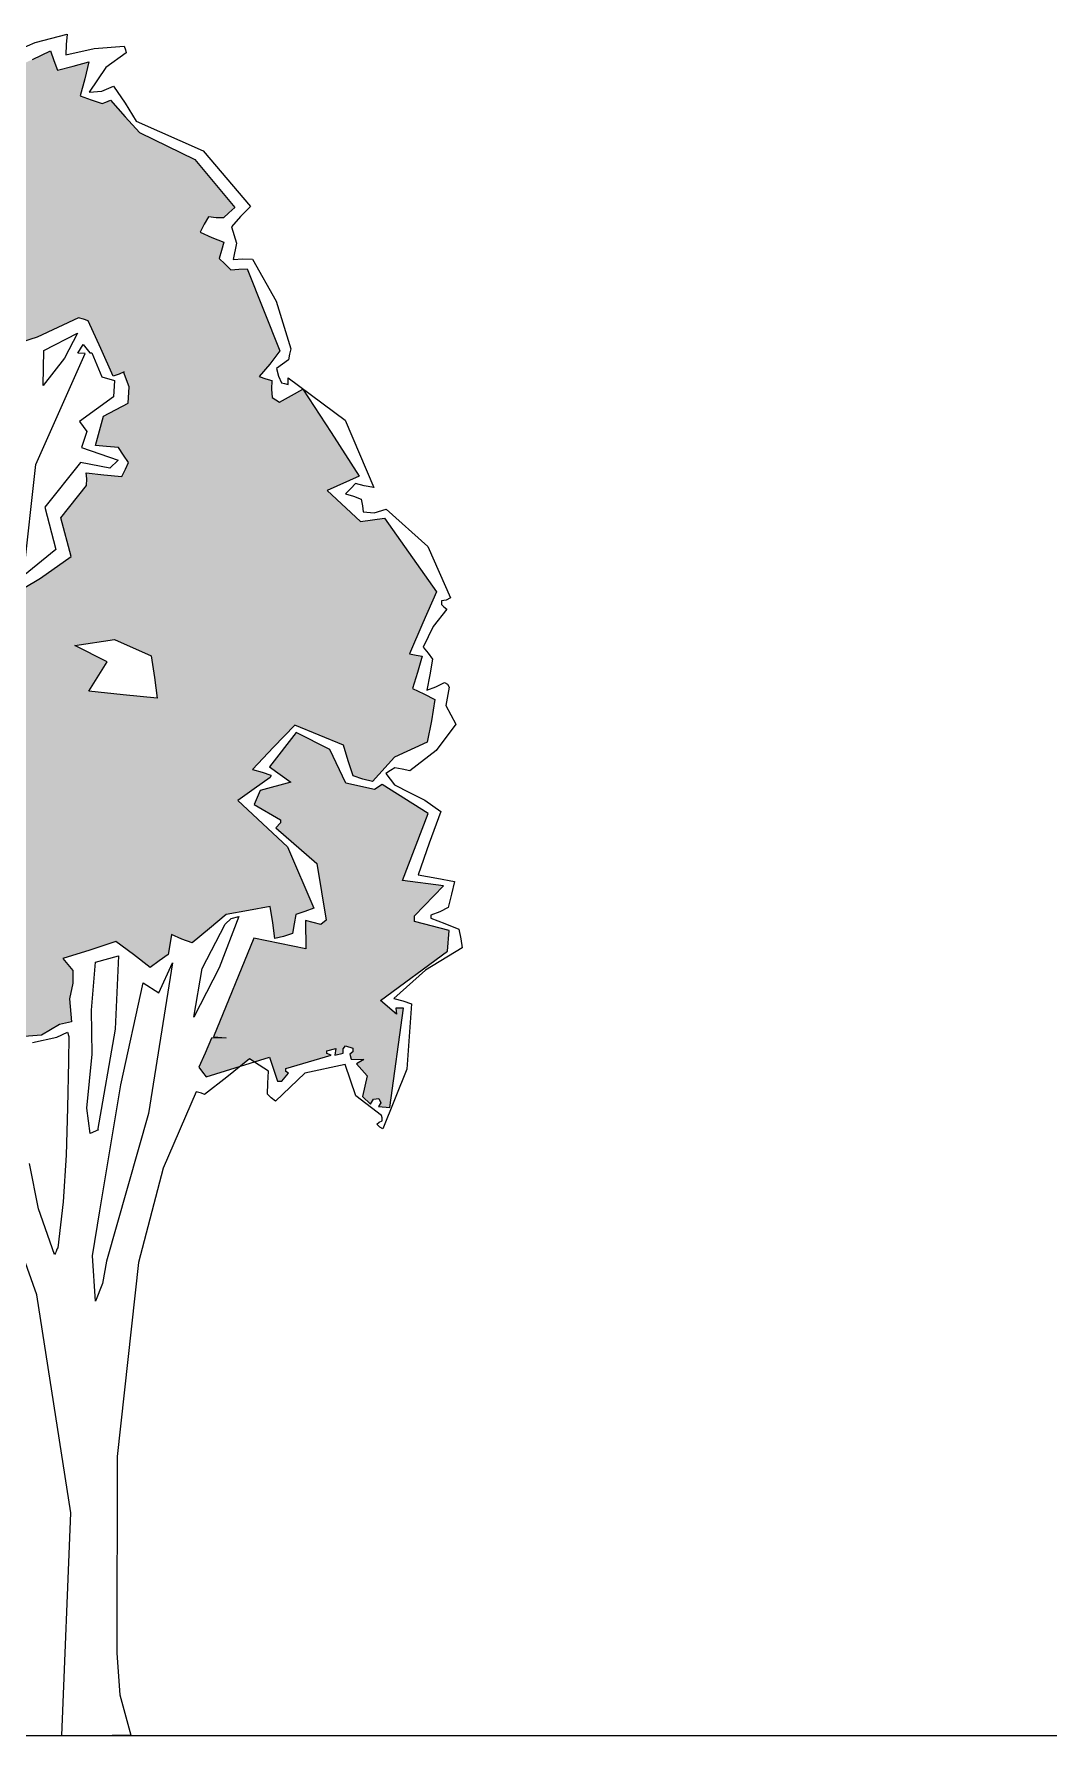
# Model space of a CAD drawing. Extents: x 9483 to 67306, y -5730 to 5191.
# Drawn here: x 25886 to 26311, y -1896 to -1188 of the extents above; entities that cross this region are included whole.
import ezdxf

# ---------------------------------------------------------------- set-up
doc = ezdxf.new("R2010")
doc.units = 0
doc.header["$MEASUREMENT"] = 0
doc.layers.get('0').update_dxf_attribs({"linetype": 'CONTINUOUS'})
doc.layers.add('duvar', color=3, linetype='CONTINUOUS')
doc.layers.add('yazı', color=6, linetype='CONTINUOUS')

msp = doc.modelspace()

# ---------------------------------------------------------------- hatches: boundary and pattern name
at = {"layer": 'yazı'}
h = msp.add_hatch(color=256, dxfattribs=at)
h.set_gradient(color1=(38, 153, 0), color2=(228, 255, 219), one_color=1, tint=0.93, name='CYLINDER')
h.paths.add_polyline_path([(26007.64542, -1378.30252), (26021.02225, -1372.36246), (26009.29989, -1354.25453), (25997.57753, -1336.1466), (25992.90029, -1338.84306), (25987.91448, -1341.53414), (25986.38772, -1340.58145), (25984.86096, -1339.62877), (25984.61162, -1336.22896), (25984.67626, -1332.52596), (25982.21836, -1331.8657), (25979.45727, -1330.89147), (25983.86901, -1325.72095), (25987.97755, -1320.23647), (25981.17637, -1303.14048), (25974.3752, -1286.04448), (25970.97539, -1286.29382), (25967.57558, -1286.54315), (25965.15, -1284.03139), (25962.71904, -1281.82821), (25963.70404, -1278.44995), (25964.68904, -1275.07169), (25959.78402, -1273.134), (25954.88438, -1270.88773), (25956.48655, -1267.52024), (25958.39191, -1264.46672), (25961.47237, -1264.82917), (25964.5582, -1264.88303), (25966.75599, -1262.76065), (25969.26237, -1260.64366), (25952.63499, -1240.59805), (25929.67973, -1229.39364), (25923.62116, -1222.80565), (25917.56799, -1215.90908), (25915.70033, -1216.80251), (25914.14664, -1217.39275), (25909.54481, -1215.76904), (25904.94299, -1214.14532), (25906.91837, -1207.08021), (25908.58518, -1200.00972), (25902.0726, -1201.74811), (25895.56002, -1203.4865), (25894.08713, -1199.44798), (25892.61423, -1195.40946), (25885.14358, -1198.98319), (25877.67294, -1202.55692), (25878.52867, -1206.58467), (25879.0812, -1210.29845), (25879.69298, -1210.6178), (25880.31015, -1210.62858), (25881.39366, -1219.29047), (25882.47718, -1227.95236), (25879.99774, -1228.52644), (25877.82688, -1229.1059), (25874.77875, -1226.89195), (25872.03381, -1224.99197), (25869.20808, -1227.72075), (25866.07376, -1230.44414), (25854.04438, -1229.92548), (25842.00962, -1229.71542), (25845.32324, -1234.40342), (25848.3229, -1239.39463), (25846.72612, -1242.45353), (25845.12933, -1245.51244), (25847.85811, -1248.33817), (25850.89547, -1251.16929), (25845.87733, -1255.71186), (25841.1624, -1260.56841), (25835.67252, -1256.76845), (25830.48585, -1253.28246), (25820.85129, -1274.72173), (25810.91354, -1295.84704), (25811.21673, -1296.16101), (25811.82852, -1296.48036), (25817.76163, -1292.57112), (25824.00333, -1288.66725), (25824.84828, -1293.31217), (25825.69324, -1297.95708), (25833.50479, -1292.53724), (25842.15591, -1292.07089), (25843.66112, -1294.2579), (25845.47492, -1296.45031), (25846.2052, -1289.98082), (25843.22709, -1283.75528), (25852.76626, -1285.46518), (25862.00222, -1286.8611), (25866.03692, -1303.29145), (25869.75765, -1320.025), (25887.14068, -1314.46354), (25904.25822, -1306.42803), (25906.40753, -1307.0829), (25908.24826, -1307.73239), (25913.60347, -1319.24694), (25918.6501, -1330.75611), (25921.13493, -1329.87345), (25923.04578, -1329.0937), (25925.36354, -1335.19478), (25924.93645, -1341.97824), (25914.65624, -1347.355), (25911.35494, -1359.64449), (25915.97831, -1360.03386), (25920.91027, -1360.42863), (25923.01649, -1363.55217), (25925.12271, -1366.67571), (25923.8399, -1369.43142), (25922.24312, -1372.49033), (25914.84788, -1371.74389), (25907.45264, -1370.99745), (25907.71814, -1373.47151), (25907.66966, -1376.24876), (25896.94081, -1389.64331), (25901.28948, -1405.77046), (25888.47595, -1414.80713), (25874.75284, -1422.9019), (25874.73129, -1424.13623), (25874.40116, -1425.36518), (25873.15605, -1425.9608), (25871.60236, -1426.55104), (25867.98015, -1421.85765), (25862.76654, -1419.91458), (25862.63189, -1427.62917), (25862.8112, -1435.04057), (25852.92036, -1435.79396), (25842.72093, -1436.54196), (25840.19301, -1439.89329), (25837.66509, -1443.24462), (25841.60822, -1464.92089), (25840.60324, -1487.12815), (25836.26691, -1487.97849), (25832.23916, -1488.83422), (25828.34607, -1481.97536), (25824.75618, -1475.43046), (25818.5845, -1475.32273), (25812.41282, -1475.21501), (25809.38624, -1471.76672), (25806.05645, -1468.00447), (25807.35004, -1464.63159), (25808.94682, -1461.57268), (25801.90326, -1458.36296), (25794.45954, -1460.39378), (25792.46261, -1468.69322), (25788.31636, -1476.33779), (25777.17502, -1477.99538), (25766.04985, -1478.72723), (25763.97594, -1473.75218), (25760.96013, -1469.68673), (25755.68727, -1471.13808), (25750.4198, -1472.28085), (25748.4121, -1481.19746), (25746.71836, -1489.81087), (25725.94629, -1495.0045), (25713.30669, -1511.76115), (25719.21287, -1509.39482), (25724.80509, -1507.33169), (25726.3103, -1509.51871), (25727.50155, -1512.00892), (25726.56502, -1512.60993), (25725.62311, -1513.51952), (25725.56925, -1516.60536), (25725.82397, -1519.69658), (25729.49466, -1521.61272), (25732.85137, -1523.83206), (25728.72667, -1530.2423), (25724.288, -1536.95573), (25725.41461, -1543.14895), (25726.23263, -1549.33679), (25731.4193, -1552.82278), (25736.30278, -1555.9948), (25737.8834, -1553.86164), (25739.46941, -1551.4199), (25746.17746, -1556.16716), (25751.31027, -1562.73899), (25749.13403, -1563.62703), (25747.26098, -1564.82905), (25751.16484, -1571.07075), (25757.87828, -1575.50942), (25772.26165, -1564.95676), (25784.10634, -1558.3726), (25789.05289, -1540.24695), (25798.59588, -1524.0536), (25805.05459, -1525.40105), (25811.1724, -1528.59461), (25804.18426, -1539.89371), (25799.94645, -1552.78421), (25801.44628, -1555.27981), (25802.32355, -1558.07323), (25801.38703, -1558.67423), (25800.13653, -1559.57844), (25800.716, -1561.7493), (25802.2266, -1563.62773), (25797.50089, -1569.10145), (25793.69015, -1575.20849), (25797.99955, -1575.90106), (25802.3305, -1575.3593), (25807.10086, -1585.01158), (25814.984, -1593.17481), (25836.5025, -1580.58595), (25860.30116, -1578.84061), (25857.99025, -1587.44325), (25855.98793, -1596.05128), (25861.86718, -1595.22787), (25868.04963, -1594.71843), (25869.81495, -1599.68808), (25871.57489, -1604.96633), (25873.11242, -1605.30184), (25874.33598, -1605.94055), (25881.75277, -1605.45266), (25888.86097, -1604.95938), (25896.34777, -1600.45989), (25901.30666, -1599.31174), (25900.54788, -1589.72948), (25901.89533, -1583.27077), (25901.9869, -1578.02485), (25897.75291, -1573.0121), (25908.92656, -1569.503), (25919.79163, -1565.98852), (25927.10607, -1571.36371), (25934.11193, -1576.73352), (25937.86341, -1574.02091), (25941.6149, -1571.30829), (25942.30209, -1567.30747), (25942.99466, -1562.99807), (25947.28252, -1564.92498), (25951.57576, -1566.54331), (25958.78091, -1560.49552), (25965.6721, -1554.75093), (25974.96193, -1553.06102), (25983.94318, -1551.36572), (25985.05901, -1558.17611), (25985.87165, -1564.67253), (25989.59081, -1563.81141), (25993.31536, -1562.64171), (25994.00255, -1558.64089), (25994.68974, -1554.64008), (25998.41429, -1553.47038), (26002.14423, -1551.9921), (25991.16831, -1526.48893), (25970.51318, -1507.29905), (25977.38821, -1502.48021), (25983.95465, -1497.65598), (25984.27401, -1497.0442), (25984.27939, -1496.73562), (25980.59793, -1495.43665), (25976.6025, -1494.44087), (25985.40982, -1485.02559), (25994.21176, -1475.9189), (26004.325, -1480.10824), (26014.43824, -1484.29757), (26016.48522, -1490.81554), (26018.53758, -1497.02492), (26022.52762, -1498.32928), (26026.52305, -1499.32505), (26035.64973, -1489.29799), (26049.34053, -1483.05473), (26051.03965, -1474.13273), (26052.43019, -1465.20535), (26047.83914, -1462.96447), (26043.24809, -1460.72358), (26045.21809, -1453.96706), (26047.18809, -1447.21053), (26044.72481, -1446.85886), (26041.95833, -1446.19321), (26047.43048, -1433.32426), (26053.21121, -1420.4607), (26031.52104, -1389.83167), (26021.61943, -1391.20223)])
h.paths.add_polyline_path([(25934.5227, -1447.09602), (25935.90941, -1456.07188), (25936.99293, -1464.73377), (25922.81962, -1463.25166), (25908.64631, -1461.76956), (25916.26778, -1449.55548), (25902.8032, -1442.83822), (25919.20662, -1440.34644)], flags=16)
h = msp.add_hatch(color=256, dxfattribs=at)
h.set_gradient(color1=(38, 153, 0), color2=(228, 255, 219), one_color=1, tint=0.93, name='CYLINDER')
h.paths.add_polyline_path([(26057.70165, -1569.93913), (26058.46963, -1561.30956), (26044.02544, -1557.66198), (26044.06853, -1555.19331), (26056.01556, -1542.74606), (26039.07577, -1540.59831), (26049.74919, -1512.69493), (26030.51309, -1500.62941), (26027.38955, -1502.73563), (26015.39788, -1500.05689), (26008.85142, -1486.05212), (25994.77506, -1479.01551), (25983.72147, -1493.33042), (25992.56268, -1499.6583), (25979.84611, -1503.14047), (25977.27509, -1508.96047), (25988.27638, -1515.32605), (25988.25484, -1516.56039), (25986.36563, -1518.68816), (26003.39316, -1533.49323), (26007.30397, -1557.02101), (26005.11157, -1558.8348), (25998.65824, -1557.17877), (25998.76214, -1568.91034), (25977.2313, -1564.52171), (25960.46318, -1605.59184), (25965.70371, -1605.992), (25959.52665, -1606.19285), (25956.95025, -1612.32144), (25954.37924, -1618.14144), (25955.88446, -1620.32846), (25957.39506, -1622.20689), (25971.76573, -1617.74949), (25975.42758, -1614.8047), (25977.332, -1616.02299), (25983.7755, -1614.02438), (25986.99756, -1623.95832), (25988.84906, -1623.99063), (25991.68556, -1620.64469), (25990.462, -1620.00598), (25990.48355, -1618.77164), (26009.4095, -1613.23712), (26007.56877, -1612.58763), (26007.59031, -1611.3533), (26011.30948, -1610.49218), (26010.95242, -1613.26405), (26014.363, -1612.39755), (26014.39531, -1610.54604), (26015.34261, -1609.32787), (26018.41229, -1610.30748), (26018.38536, -1611.8504), (26017.13486, -1612.75461), (26017.71433, -1614.92547), (26022.96025, -1615.01703), (26019.8421, -1616.81467), (26024.38467, -1621.83281), (26022.38235, -1630.44084), (26025.72291, -1633.58592), (26026.99495, -1631.44738), (26029.16042, -1631.1765), (26030.05385, -1633.04417), (26029.10117, -1634.57093), (26033.72454, -1634.96031), (26039.38365, -1593.69626), (26036.29781, -1593.6424), (26036.56331, -1596.11645), (26029.87142, -1590.44345)])

# ---------------------------------------------------------------- linework, layer by layer
at = {"color": 27, "lineweight": 0}
for p, q in [((25889.82098, -1320.06653), (25903.83652, -1312.9029)), ((25903.83652, -1312.9029), (25898.40746, -1323.30318)), ((25886.52281, -1367.54534), (25907.08551, -1321.29392)), ((25889.56782, -1334.56997), (25889.82098, -1320.06653)), ((25898.40746, -1323.30318), (25889.56782, -1334.56997)), ((25903.99967, -1321.24005), (25906.2244, -1317.57475)), ((25907.08551, -1321.29392), (25903.99967, -1321.24005)), ((25906.2244, -1317.57475), (25908.9424, -1321.01765)), ((25908.9424, -1321.01765), (25909.86815, -1321.03381)), ((25909.86815, -1321.03381), (25914.01596, -1330.9839)), ((25914.01596, -1330.9839), (25919.23495, -1332.61839)), ((25925.36354, -1335.19478), (25923.00259, -1328.98002)), ((25919.23495, -1332.61839), (25918.80787, -1339.40184)), ((25924.93645, -1341.97824), (25925.36354, -1335.19478)), ((25918.80787, -1339.40184), (25904.73846, -1349.65131)), ((25914.65624, -1347.355), (25924.93645, -1341.97824)), ((25904.73846, -1349.65131), (25907.75428, -1353.71676)), ((25911.35494, -1359.64449), (25914.65624, -1347.355)), ((25907.75428, -1353.71676), (25905.47569, -1360.4679)), ((25915.97831, -1360.03386), (25911.35494, -1359.64449)), ((25920.91027, -1360.42863), (25915.97831, -1360.03386)), ((25923.01649, -1363.55217), (25920.91027, -1360.42863)), ((25881.39468, -1413.7575), (25886.52281, -1367.54534)), ((25890.22738, -1385.20464), (25894.8577, -1402.88009)), ((25894.8577, -1402.88009), (25881.39468, -1413.7575)), ((25874.75284, -1422.9019), (25888.47595, -1414.80713)), ((25970.90725, -1555.45966), (25962.81561, -1576.92587)), ((25965.29349, -1558.75713), (25967.80525, -1556.33155)), ((25967.80525, -1556.33155), (25970.90725, -1555.45966)), ((25955.7128, -1577.11057), (25965.29349, -1558.75713)), ((25909.7246, -1594.51983), (25911.30905, -1574.48343)), ((25911.30905, -1574.48343), (25920.92362, -1571.87315)), ((25920.92362, -1571.87315), (25919.46462, -1602.40679)), ((25943.40715, -1574.73503), (25933.3594, -1637.52991)), ((25937.6318, -1587.29001), (25943.40715, -1574.73503)), ((25962.81561, -1576.92587), (25952.27146, -1597.42323)), ((25952.27146, -1597.42323), (25955.7128, -1577.11057)), ((25921.8379, -1625.59905), (25931.22156, -1583.16531)), ((25931.22156, -1583.16531), (25937.6318, -1587.29001)), ((25910.02397, -1612.73705), (25909.7246, -1594.51983)), ((25885.1041, -1607.98058), (25895.33045, -1605.68966)), ((25895.33045, -1605.68966), (25899.68833, -1603.60498)), ((25899.68833, -1603.60498), (25900.27318, -1605.46726)), ((25900.27318, -1605.46726), (25900.09543, -1615.65052)), ((25919.46462, -1602.40679), (25912.24643, -1644.56965)), ((25907.77927, -1635.23134), (25910.02397, -1612.73705)), ((25900.09543, -1615.65052), (25899.75609, -1635.0913)), ((25913.20763, -1677.92363), (25921.8379, -1625.59905)), ((25899.75609, -1635.0913), (25899.10278, -1654.83527)), ((25909.13905, -1645.75012), (25907.77927, -1635.23134)), ((25933.3594, -1637.52991), (25915.92719, -1698.96119)), ((25912.5604, -1644.26646), (25909.13905, -1645.75012)), ((25899.10278, -1654.83527), (25897.83769, -1674.25989)), ((25887.60056, -1677.16798), (25883.91754, -1658.27435)), ((25894.36942, -1696.11548), (25887.60056, -1677.16798)), ((25897.83769, -1674.25989), (25895.65223, -1693.35977)), ((25910.10181, -1696.69877), (25913.20763, -1677.92363)), ((25894.68878, -1695.5037), (25894.36942, -1696.11548)), ((25895.00813, -1694.89192), (25894.68878, -1695.5037)), ((25895.33288, -1693.97155), (25895.00813, -1694.89192)), ((25895.65223, -1693.35977), (25895.33288, -1693.97155)), ((25911.31616, -1715.54931), (25910.10181, -1696.69877)), ((25915.92719, -1698.96119), (25914.22268, -1708.19177)), ((25914.22268, -1708.19177), (25911.31616, -1715.54931))]:
    msp.add_line(p, q, dxfattribs=at)
at = {"layer": 'duvar', "color": 27, "lineweight": 0}
for p, q in [((25886.19322, -1191.90192), (25899.52696, -1188.43053)), ((25899.52696, -1188.43053), (25899.14297, -1192.74531)), ((25873.43895, -1197.54417), (25886.19322, -1191.90192)), ((25885.14358, -1198.98319), (25892.61423, -1195.40946)), ((25892.61423, -1195.40946), (25894.08713, -1199.44798)), ((25899.14297, -1192.74531), (25899.06756, -1197.06549)), ((25899.06756, -1197.06549), (25910.84222, -1194.49291)), ((25910.84222, -1194.49291), (25923.20712, -1193.47403)), ((25924.08439, -1196.26745), (25915.6449, -1202.29369)), ((25923.20712, -1193.47403), (25923.79735, -1195.02773)), ((25923.79735, -1195.02773), (25924.08439, -1196.26745)), ((25894.08713, -1199.44798), (25895.56002, -1203.4865)), ((25895.56002, -1203.4865), (25902.0726, -1201.74811)), ((25902.0726, -1201.74811), (25908.58518, -1200.00972)), ((25908.58518, -1200.00972), (25906.91837, -1207.08021)), ((25915.6449, -1202.29369), (25908.67292, -1212.66704)), ((25906.91837, -1207.08021), (25904.94299, -1214.14532)), ((25913.92962, -1212.14144), (25918.90466, -1210.06754)), ((25918.90466, -1210.06754), (25923.71812, -1217.25114)), ((25904.94299, -1214.14532), (25909.54481, -1215.76904)), ((25908.67292, -1212.66704), (25913.92962, -1212.14144)), ((25909.54481, -1215.76904), (25914.14664, -1217.39275)), ((25914.14664, -1217.39275), (25915.70033, -1216.80251)), ((25915.70033, -1216.80251), (25917.56799, -1215.90908)), ((25917.56799, -1215.90908), (25923.62116, -1222.80565)), ((25923.71812, -1217.25114), (25928.2176, -1224.73795)), ((25923.62116, -1222.80565), (25929.67973, -1229.39364)), ((25928.2176, -1224.73795), (25956.09405, -1236.95429)), ((25929.67973, -1229.39364), (25952.63499, -1240.59805)), ((25956.09405, -1236.95429), (25975.7534, -1260.1396)), ((25952.63499, -1240.59805), (25969.26237, -1260.64366)), ((25975.7534, -1260.1396), (25971.6664, -1264.38975)), ((25958.39191, -1264.46672), (25956.48655, -1267.52024)), ((25961.47237, -1264.82917), (25958.39191, -1264.46672)), ((25964.5582, -1264.88303), (25961.47237, -1264.82917)), ((25966.75599, -1262.76065), (25964.5582, -1264.88303)), ((25969.26237, -1260.64366), (25966.75599, -1262.76065)), ((25971.6664, -1264.38975), (25967.88799, -1268.64529)), ((25956.48655, -1267.52024), (25954.88438, -1270.88773)), ((25954.88438, -1270.88773), (25959.78402, -1273.134)), ((25959.78402, -1273.134), (25964.68904, -1275.07169)), ((25967.88799, -1268.64529), (25969.92958, -1275.47184)), ((25963.70404, -1278.44995), (25962.71904, -1281.82821)), ((25964.68904, -1275.07169), (25963.70404, -1278.44995)), ((25969.92958, -1275.47184), (25968.57674, -1282.23914)), ((25962.71904, -1281.82821), (25965.15, -1284.03139)), ((25965.15, -1284.03139), (25967.57558, -1286.54315)), ((25967.57558, -1286.54315), (25970.97539, -1286.29382)), ((25968.57674, -1282.23914), (25972.59372, -1282.00057)), ((25970.97539, -1286.29382), (25974.3752, -1286.04448)), ((25972.59372, -1282.00057), (25976.60531, -1282.0706)), ((25974.3752, -1286.04448), (25981.17637, -1303.14048)), ((25976.60531, -1282.0706), (25986.48693, -1299.52904)), ((25986.48693, -1299.52904), (25992.62247, -1319.39151)), ((25904.25822, -1306.42803), (25887.14068, -1314.46354)), ((25906.40753, -1307.0829), (25904.25822, -1306.42803)), ((25908.24826, -1307.73239), (25906.40753, -1307.0829)), ((25913.60347, -1319.24694), (25908.24826, -1307.73239)), ((25981.17637, -1303.14048), (25987.97755, -1320.23647)), ((25887.14068, -1314.46354), (25869.75765, -1320.025)), ((25918.6501, -1330.75611), (25913.60347, -1319.24694)), ((25987.97755, -1320.23647), (25983.86901, -1325.72095)), ((25991.9676, -1321.54083), (25991.61592, -1324.00411)), ((25992.62247, -1319.39151), (25991.9676, -1321.54083)), ((25921.13493, -1329.87345), (25918.6501, -1330.75611)), ((25923.31118, -1328.9854), (25921.13493, -1329.87345)), ((25983.86901, -1325.72095), (25979.45727, -1330.89147)), ((25979.45727, -1330.89147), (25982.21836, -1331.8657)), ((25989.11493, -1325.81252), (25986.61394, -1327.62093)), ((25986.61394, -1327.62093), (25987.48583, -1330.72293)), ((25987.48583, -1330.72293), (25988.67169, -1333.52173)), ((25991.61592, -1324.00411), (25989.11493, -1325.81252)), ((25982.21836, -1331.8657), (25984.67626, -1332.52596)), ((25984.67626, -1332.52596), (25984.61162, -1336.22896)), ((25984.61162, -1336.22896), (25984.86096, -1339.62877)), ((25988.67169, -1333.52173), (25989.90064, -1333.85186)), ((25989.90064, -1333.85186), (25991.43817, -1334.18738)), ((25991.43817, -1334.18738), (25991.45972, -1332.95304)), ((25991.45972, -1332.95304), (25991.48665, -1331.41012)), ((25991.48665, -1331.41012), (26015.25455, -1349.11095)), ((25992.90029, -1338.84306), (25997.57753, -1336.1466)), ((25997.57753, -1336.1466), (26009.29989, -1354.25453)), ((25984.86096, -1339.62877), (25986.38772, -1340.58145)), ((25986.38772, -1340.58145), (25987.91448, -1341.53414)), ((25987.91448, -1341.53414), (25992.90029, -1338.84306)), ((26015.25455, -1349.11095), (26027.11313, -1377.09894)), ((26009.29989, -1354.25453), (26021.02225, -1372.36246)), ((25905.47569, -1360.4679), (25920.8187, -1365.67455)), ((25920.8187, -1365.67455), (25917.36503, -1369.00973)), ((25925.12271, -1366.67571), (25923.01649, -1363.55217)), ((25905.05938, -1366.63419), (25890.22738, -1385.20464)), ((25917.36503, -1369.00973), (25905.05938, -1366.63419)), ((25907.45264, -1370.99745), (25914.84788, -1371.74389)), ((25907.71814, -1373.47151), (25907.45264, -1370.99745)), ((25907.66966, -1376.24876), (25907.71814, -1373.47151)), ((25914.84788, -1371.74389), (25922.24312, -1372.49033)), ((25922.24312, -1372.49033), (25923.8399, -1369.43142)), ((25923.8399, -1369.43142), (25925.12271, -1366.67571)), ((26021.02225, -1372.36246), (26007.64542, -1378.30252)), ((25896.94081, -1389.64331), (25907.66966, -1376.24876)), ((26007.64542, -1378.30252), (26021.61943, -1391.20223)), ((26017.53626, -1377.54913), (26015.33847, -1379.67151)), ((26015.33847, -1379.67151), (26018.71673, -1380.65652)), ((26019.42546, -1375.42136), (26017.53626, -1377.54913)), ((26023.11231, -1376.41175), (26019.42546, -1375.42136)), ((26027.11313, -1377.09894), (26023.11231, -1376.41175)), ((26018.71673, -1380.65652), (26021.78102, -1381.94471)), ((26021.78102, -1381.94471), (26022.34971, -1384.73274)), ((26022.34971, -1384.73274), (26022.6152, -1387.2068)), ((26022.6152, -1387.2068), (26027.23857, -1387.59618)), ((26027.23857, -1387.59618), (26032.20285, -1386.13944)), ((26032.20285, -1386.13944), (26049.52819, -1401.56707)), ((25901.28948, -1405.77046), (25896.94081, -1389.64331)), ((26021.61943, -1391.20223), (26031.52104, -1389.83167)), ((26031.52104, -1389.83167), (26053.21121, -1420.4607)), ((26049.52819, -1401.56707), (26059.03121, -1423.03171)), ((25888.47595, -1414.80713), (25901.28948, -1405.77046)), ((26053.21121, -1420.4607), (26047.43048, -1433.32426)), ((26059.03121, -1423.03171), (26057.16355, -1423.92514)), ((26057.4075, -1427.63354), (26051.72372, -1434.94259)), ((26055.2905, -1425.12716), (26055.27973, -1425.74433)), ((26055.27973, -1425.74433), (26056.18932, -1426.68624)), ((26055.30666, -1424.20141), (26055.2905, -1425.12716)), ((26057.16355, -1423.92514), (26055.30666, -1424.20141)), ((26056.18932, -1426.68624), (26057.4075, -1427.63354)), ((26047.43048, -1433.32426), (26041.95833, -1446.19321)), ((26051.72372, -1434.94259), (26047.56131, -1443.51291)), ((25902.8032, -1442.83822), (25919.20662, -1440.34644)), ((25916.26778, -1449.55548), (25902.8032, -1442.83822)), ((25919.20662, -1440.34644), (25934.5227, -1447.09602)), ((26047.56131, -1443.51291), (26049.67831, -1446.01929)), ((25908.64631, -1461.76956), (25916.26778, -1449.55548)), ((25934.5227, -1447.09602), (25935.90941, -1456.07188)), ((26041.95833, -1446.19321), (26044.72481, -1446.85886)), ((26044.72481, -1446.85886), (26047.18809, -1447.21053)), ((26047.18809, -1447.21053), (26045.21809, -1453.96706)), ((26049.67831, -1446.01929), (26051.48672, -1448.52028)), ((26051.48672, -1448.52028), (26050.44786, -1454.98438)), ((25935.90941, -1456.07188), (25936.99293, -1464.73377)), ((26045.21809, -1453.96706), (26043.24809, -1460.72358)), ((26050.44786, -1454.98438), (26049.10041, -1461.44309)), ((26052.83034, -1459.96481), (26056.56567, -1458.17794)), ((26056.56567, -1458.17794), (26057.78923, -1458.81666)), ((25922.81962, -1463.25166), (25908.64631, -1461.76956)), ((25936.99293, -1464.73377), (25922.81962, -1463.25166)), ((26043.24809, -1460.72358), (26047.83914, -1462.96447)), ((26047.83914, -1462.96447), (26052.43019, -1465.20535)), ((26049.10041, -1461.44309), (26052.83034, -1459.96481)), ((26052.43019, -1465.20535), (26051.03965, -1474.13273)), ((26058.38485, -1460.06176), (26057.01586, -1467.75481)), ((26057.78923, -1458.81666), (26058.38485, -1460.06176)), ((26057.01586, -1467.75481), (26061.20137, -1475.54482)), ((25994.77506, -1479.01551), (25983.72147, -1493.33042)), ((25994.21176, -1475.9189), (25985.40982, -1485.02559)), ((26004.325, -1480.10824), (25994.21176, -1475.9189)), ((26008.85142, -1486.05212), (25994.77506, -1479.01551)), ((26051.03965, -1474.13273), (26049.34053, -1483.05473)), ((26061.20137, -1475.54482), (26052.98429, -1486.51379)), ((25985.40982, -1485.02559), (25976.6025, -1494.44087)), ((26014.43824, -1484.29757), (26004.325, -1480.10824)), ((26015.39788, -1500.05689), (26008.85142, -1486.05212)), ((26016.48522, -1490.81554), (26014.43824, -1484.29757)), ((26049.34053, -1483.05473), (26035.64973, -1489.29799)), ((26052.98429, -1486.51379), (26042.03304, -1494.96561)), ((25983.72147, -1493.33042), (25992.56268, -1499.6583)), ((26018.53758, -1497.02492), (26016.48522, -1490.81554)), ((26035.64973, -1489.29799), (26026.52305, -1499.32505)), ((26035.88291, -1493.62355), (26034.00986, -1494.82557)), ((26038.95797, -1494.29458), (26035.88291, -1493.62355)), ((25976.6025, -1494.44087), (25980.59793, -1495.43665)), ((25983.95465, -1497.65598), (25977.38821, -1502.48021)), ((25992.56268, -1499.6583), (25979.84611, -1503.14047)), ((25980.59793, -1495.43665), (25984.27939, -1496.73562)), ((25984.27401, -1497.0442), (25983.95465, -1497.65598)), ((25984.27939, -1496.73562), (25984.27401, -1497.0442)), ((26027.38955, -1502.73563), (26015.39788, -1500.05689)), ((26022.52762, -1498.32928), (26018.53758, -1497.02492)), ((26026.52305, -1499.32505), (26022.52762, -1498.32928)), ((26030.51309, -1500.62941), (26027.38955, -1502.73563)), ((26049.74919, -1512.69493), (26030.51309, -1500.62941)), ((26034.00986, -1494.82557), (26032.13681, -1496.02758)), ((26032.13681, -1496.02758), (26035.75902, -1500.72098)), ((26035.75902, -1500.72098), (26041.87683, -1503.91454)), ((26042.03304, -1494.96561), (26038.95797, -1494.29458)), ((25977.38821, -1502.48021), (25970.51318, -1507.29905)), ((25970.51318, -1507.29905), (25991.16831, -1526.48893)), ((25979.84611, -1503.14047), (25977.27509, -1508.96047)), ((26041.87683, -1503.91454), (26048.30323, -1507.11349)), ((26048.30323, -1507.11349), (26055.01127, -1511.86075)), ((25977.27509, -1508.96047), (25988.27638, -1515.32605)), ((26039.07577, -1540.59831), (26049.74919, -1512.69493)), ((26055.01127, -1511.86075), (26050.15091, -1525.04905)), ((25988.25484, -1516.56039), (25986.36563, -1518.68816)), ((25986.36563, -1518.68816), (26003.39316, -1533.49323)), ((25988.27638, -1515.32605), (25988.25484, -1516.56039)), ((25991.16831, -1526.48893), (26002.14423, -1551.9921)), ((26050.15091, -1525.04905), (26045.59912, -1538.24275)), ((26003.39316, -1533.49323), (26007.30397, -1557.02101)), ((26056.01556, -1542.74606), (26039.07577, -1540.59831)), ((26044.06853, -1555.19331), (26056.01556, -1542.74606)), ((26045.59912, -1538.24275), (26053.29217, -1539.61174)), ((26053.29217, -1539.61174), (26060.67663, -1540.97535)), ((26060.67663, -1540.97535), (26059.35073, -1546.19973)), ((26059.35073, -1546.19973), (26058.01944, -1551.73269)), ((25965.6721, -1554.75093), (25958.78091, -1560.49552)), ((25974.96193, -1553.06102), (25965.6721, -1554.75093)), ((25983.94318, -1551.36572), (25974.96193, -1553.06102)), ((25985.05901, -1558.17611), (25983.94318, -1551.36572)), ((25994.68974, -1554.64008), (25994.00255, -1558.64089)), ((25998.41429, -1553.47038), (25994.68974, -1554.64008)), ((26002.14423, -1551.9921), (25998.41429, -1553.47038)), ((26005.11157, -1558.8348), (25998.65824, -1557.17877)), ((25998.65824, -1557.17877), (25998.76214, -1568.91034)), ((26007.30397, -1557.02101), (26005.11157, -1558.8348)), ((26044.02544, -1557.66198), (26044.06853, -1555.19331)), ((26050.85199, -1555.62039), (26050.84122, -1556.23756)), ((26050.84122, -1556.23756), (26056.66661, -1558.49999)), ((26050.86276, -1555.00323), (26050.85199, -1555.62039)), ((26054.5927, -1553.52494), (26050.86276, -1555.00323)), ((26058.01944, -1551.73269), (26054.5927, -1553.52494)), ((25942.99466, -1562.99807), (25942.30209, -1567.30747)), ((25947.28252, -1564.92498), (25942.99466, -1562.99807)), ((25958.78091, -1560.49552), (25951.57576, -1566.54331)), ((25977.2313, -1564.52171), (25960.46318, -1605.59184)), ((25998.76214, -1568.91034), (25977.2313, -1564.52171)), ((25985.87165, -1564.67253), (25985.05901, -1558.17611)), ((25989.59081, -1563.81141), (25985.87165, -1564.67253)), ((25993.31536, -1562.64171), (25989.59081, -1563.81141)), ((25994.00255, -1558.64089), (25993.31536, -1562.64171)), ((26058.46963, -1561.30956), (26044.02544, -1557.66198)), ((26056.66661, -1558.49999), (26062.49199, -1560.76242)), ((26057.70165, -1569.93913), (26058.46963, -1561.30956)), ((26062.49199, -1560.76242), (26063.34772, -1564.79016)), ((25908.92656, -1569.503), (25897.75291, -1573.0121)), ((25919.79163, -1565.98852), (25908.92656, -1569.503)), ((25927.10607, -1571.36371), (25919.79163, -1565.98852)), ((25934.11193, -1576.73352), (25927.10607, -1571.36371)), ((25941.6149, -1571.30829), (25937.86341, -1574.02091)), ((25942.30209, -1567.30747), (25941.6149, -1571.30829)), ((25951.57576, -1566.54331), (25947.28252, -1564.92498)), ((26029.87142, -1590.44345), (26057.70165, -1569.93913)), ((26063.90025, -1568.50394), (26048.61267, -1577.80611)), ((26063.34772, -1564.79016), (26063.90025, -1568.50394)), ((25897.75291, -1573.0121), (25901.9869, -1578.02485)), ((25901.9869, -1578.02485), (25901.89533, -1583.27077)), ((25937.86341, -1574.02091), (25934.11193, -1576.73352)), ((26048.61267, -1577.80611), (26035.44209, -1589.61465)), ((25901.89533, -1583.27077), (25900.54788, -1589.72948)), ((25900.54788, -1589.72948), (25901.30666, -1599.31174)), ((26036.56331, -1596.11645), (26029.87142, -1590.44345)), ((26035.44209, -1589.61465), (26039.12893, -1590.60504)), ((26039.12893, -1590.60504), (26042.81039, -1591.90401)), ((26042.81039, -1591.90401), (26040.79347, -1619.03245)), ((25901.30666, -1599.31174), (25896.34777, -1600.45989)), ((26033.72454, -1634.96031), (26039.38365, -1593.69626)), ((26039.38365, -1593.69626), (26036.29781, -1593.6424)), ((26036.29781, -1593.6424), (26036.56331, -1596.11645)), ((25888.86097, -1604.95938), (25881.75277, -1605.45266)), ((25896.34777, -1600.45989), (25888.86097, -1604.95938)), ((25959.52665, -1606.19285), (25956.95025, -1612.32144)), ((25965.70371, -1605.992), (25959.52665, -1606.19285)), ((25960.46318, -1605.59184), (25965.70371, -1605.992)), ((25956.95025, -1612.32144), (25954.37924, -1618.14144)), ((25957.39506, -1622.20689), (25983.7755, -1614.02438)), ((25983.7755, -1614.02438), (25986.99756, -1623.95832)), ((25990.48355, -1618.77164), (26009.4095, -1613.23712)), ((26007.56877, -1612.58763), (26007.59031, -1611.3533)), ((26009.4095, -1613.23712), (26007.56877, -1612.58763)), ((26007.59031, -1611.3533), (26011.30948, -1610.49218)), ((26011.30948, -1610.49218), (26010.95242, -1613.26405)), ((26010.95242, -1613.26405), (26014.363, -1612.39755)), ((26014.363, -1612.39755), (26014.39531, -1610.54604)), ((26014.39531, -1610.54604), (26015.34261, -1609.32787)), ((26015.34261, -1609.32787), (26018.41229, -1610.30748)), ((26018.38536, -1611.8504), (26017.13486, -1612.75461)), ((26017.13486, -1612.75461), (26017.71433, -1614.92547)), ((26018.41229, -1610.30748), (26018.38536, -1611.8504)), ((25954.37924, -1618.14144), (25955.88446, -1620.32846)), ((25955.88446, -1620.32846), (25957.39506, -1622.20689)), ((25975.42758, -1614.8047), (25966.0354, -1622.35771)), ((25979.39607, -1617.3434), (25975.42758, -1614.8047)), ((25983.36457, -1619.88209), (25979.39607, -1617.3434)), ((25982.96981, -1624.81404), (25983.36457, -1619.88209)), ((25998.47441, -1620.76319), (25986.23496, -1632.2793)), ((25988.84906, -1623.99063), (25991.68556, -1620.64469)), ((25990.462, -1620.00598), (25990.48355, -1618.77164)), ((25991.68556, -1620.64469), (25990.462, -1620.00598)), ((26015.20795, -1617.04246), (25998.47441, -1620.76319)), ((26019.61048, -1630.08378), (26015.20795, -1617.04246)), ((26017.71433, -1614.92547), (26022.96025, -1615.01703)), ((26022.96025, -1615.01703), (26019.8421, -1616.81467)), ((26019.8421, -1616.81467), (26024.38467, -1621.83281)), ((26040.79347, -1619.03245), (26030.79108, -1643.86076)), ((25966.0354, -1622.35771), (25956.64862, -1629.60213)), ((25982.88901, -1629.4428), (25982.96981, -1624.81404)), ((25986.99756, -1623.95832), (25988.84906, -1623.99063)), ((26024.38467, -1621.83281), (26022.38235, -1630.44084)), ((25953.16735, -1628.47075), (25939.44646, -1660.16964)), ((25955.42506, -1628.96342), (25953.16735, -1628.47075)), ((25956.64862, -1629.60213), (25955.42506, -1628.96342)), ((25984.405, -1631.01265), (25982.88901, -1629.4428)), ((25986.23496, -1632.2793), (25984.405, -1631.01265)), ((26030.27087, -1638.29548), (26019.61048, -1630.08378)), ((26022.38235, -1630.44084), (26025.72291, -1633.58592)), ((26025.72291, -1633.58592), (26026.99495, -1631.44738)), ((26026.99495, -1631.44738), (26029.16042, -1631.1765)), ((26030.05385, -1633.04417), (26029.10117, -1634.57093)), ((26029.10117, -1634.57093), (26033.72454, -1634.96031)), ((26029.16042, -1631.1765), (26030.05385, -1633.04417)), ((26028.35473, -1641.96616), (26029.29664, -1641.05657)), ((26029.56752, -1643.22204), (26028.35473, -1641.96616)), ((26029.29664, -1641.05657), (26030.54175, -1640.46095)), ((26030.56329, -1639.22661), (26030.27087, -1638.29548)), ((26030.54175, -1640.46095), (26030.56329, -1639.22661)), ((26030.79108, -1643.86076), (26029.56752, -1643.22204)), ((25939.44646, -1660.16964), (25929.19091, -1699.50139)), ((25886.97574, -1712.9637), (25870.49762, -1666.68308)), ((25929.19091, -1699.50139), (25920.37368, -1780.22107)), ((25901.13532, -1803.65345), (25886.97574, -1712.9637)), ((25920.37368, -1780.22107), (25920.18063, -1862.01731)), ((25897.35932, -1896.19088), (25901.13532, -1803.65345)), ((25920.18063, -1862.01731), (25921.42191, -1879.32494)), ((25921.42191, -1879.32494), (25926.06839, -1896.07464)), ((25910.31984, -1896.41711), (25897.35932, -1896.19088)), ((25926.06839, -1896.07464), (25910.31984, -1896.41711))]:
    msp.add_line(p, q, dxfattribs=at)
at = {"layer": 'yazı'}
msp.add_line((24112.894, -1896.19088), (26311.21148, -1896.19088), dxfattribs=at)

doc.saveas('drawing.dxf')
